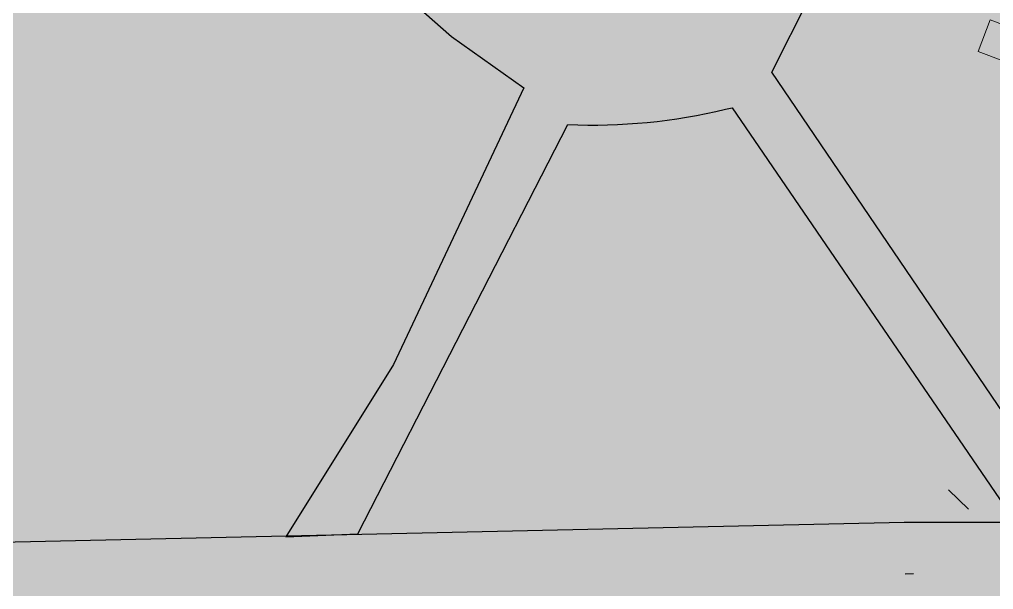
# Model space of a CAD drawing. Header units: metres. Extents: x 68582 to 69192, y 19191 to 19633.
# Drawn here: x 68836.91 to 68865.77, y 19457.83 to 19474.72 of the extents above; entities that cross this region are included whole.
import ezdxf

# ---------------------------------------------------------------- set-up
doc = ezdxf.new("R2010")
doc.units = ezdxf.units.M
doc.layers.get('0').update_dxf_attribs({"lineweight": 15})
doc.layers.add('Default', color=7, linetype='Continuous')
doc.layers.add('None', color=7, linetype='Continuous', lineweight=5)

msp = doc.modelspace()

# ---------------------------------------------------------------- hatches: boundary and pattern name
at = {"true_color": 0xd1f0d1, "transparency": 33554687}
msp.add_hatch(color=254, dxfattribs=at).paths.add_polyline_path([(68588.122, 19191.443), (69192.296, 19191.443), (69192.296, 19628.232), (68588.122, 19628.232)], flags=0)
at = {"layer": 'Default', "transparency": 33554687, "extrusion": (0, 0, -1)}
h = msp.add_hatch(color=7, dxfattribs=at)
h.paths.add_polyline_path([(-68859.334, 19459.718), (-68859.167, 19459.632), (-68858.999, 19459.552), (-68858.828, 19459.477), (-68858.656, 19459.409), (-68858.482, 19459.345), (-68858.307, 19459.288), (-68858.13, 19459.236), (-68857.952, 19459.19), (-68857.773, 19459.15), (-68857.593, 19459.115), (-68857.413, 19459.086), (-68857.231, 19459.063), (-68857.049, 19459.046), (-68856.867, 19459.034), (-68856.684, 19459.029), (-68856.502, 19459.029), (-68856.319, 19459.035), (-68856.136, 19459.046), (-68855.954, 19459.064), (-68855.771, 19459.087), (-68855.59, 19459.116), (-68855.409, 19459.152), (-68855.229, 19459.193), (-68855.049, 19459.239), (-68854.871, 19459.292), (-68854.694, 19459.351), (-68854.518, 19459.416), (-68854.344, 19459.486), (-68854.171, 19459.563), (-68854, 19459.645), (-68853.831, 19459.734), (-68853.664, 19459.828), (-68853.521, 19459.915), (-68853.38, 19460.006), (-68853.242, 19460.102), (-68853.107, 19460.201), (-68852.974, 19460.305), (-68852.845, 19460.413), (-68852.718, 19460.524), (-68852.595, 19460.639), (-68852.475, 19460.758), (-68852.358, 19460.88), (-68852.245, 19461.006), (-68852.135, 19461.135), (-68852.03, 19461.267), (-68851.927, 19461.402), (-68851.829, 19461.541), (-68851.735, 19461.682), (-68851.644, 19461.826), (-68851.558, 19461.973), (-68851.476, 19462.122), (-68851.399, 19462.275), (-68851.326, 19462.429), (-68851.258, 19462.586), (-68851.194, 19462.745), (-68851.136, 19462.906), (-68851.082, 19463.07), (-68851.033, 19463.235), (-68850.989, 19463.402), (-68850.951, 19463.571), (-68850.918, 19463.741), (-68850.89, 19463.913), (-68850.868, 19464.087), (-68850.851, 19464.261), (-68850.843, 19464.394), (-68850.836, 19464.528), (-68850.833, 19464.663), (-68850.832, 19464.799), (-68850.833, 19464.937), (-68850.837, 19465.074), (-68850.851, 19465.351), (-68850.862, 19465.472), (-68850.874, 19465.592), (-68850.89, 19465.712), (-68850.909, 19465.831), (-68850.93, 19465.949), (-68850.953, 19466.067), (-68850.98, 19466.184), (-68851.008, 19466.3), (-68851.04, 19466.415), (-68851.074, 19466.529), (-68851.11, 19466.643), (-68851.149, 19466.755), (-68851.19, 19466.867), (-68851.234, 19466.978), (-68851.279, 19467.087), (-68851.328, 19467.196), (-68851.378, 19467.303), (-68851.431, 19467.41), (-68851.486, 19467.515), (-68851.543, 19467.619), (-68851.602, 19467.722), (-68851.663, 19467.824), (-68851.726, 19467.924), (-68851.791, 19468.023), (-68851.859, 19468.121), (-68851.928, 19468.218), (-68851.999, 19468.313), (-68852.072, 19468.406), (-68852.147, 19468.498), (-68852.224, 19468.589), (-68852.302, 19468.678), (-68852.382, 19468.765), (-68852.484, 19468.872), (-68852.589, 19468.975), (-68852.695, 19469.075), (-68852.803, 19469.172), (-68852.913, 19469.266), (-68853.025, 19469.356), (-68853.138, 19469.443), (-68853.254, 19469.528), (-68853.371, 19469.609), (-68853.489, 19469.686), (-68853.609, 19469.761), (-68853.731, 19469.832), (-68853.853, 19469.9), (-68853.978, 19469.965), (-68854.103, 19470.027), (-68854.23, 19470.086), (-68854.357, 19470.141), (-68854.486, 19470.193), (-68854.616, 19470.242), (-68854.747, 19470.288), (-68854.879, 19470.331), (-68855.011, 19470.37), (-68855.144, 19470.406), (-68855.278, 19470.439), (-68855.413, 19470.469), (-68855.548, 19470.495), (-68855.684, 19470.518), (-68855.82, 19470.538), (-68855.956, 19470.555), (-68856.093, 19470.569), (-68856.23, 19470.579), (-68856.367, 19470.586), (-68856.505, 19470.59), (-68856.642, 19470.59), (-68856.779, 19470.588), (-68856.917, 19470.582), (-68857.054, 19470.573), (-68857.191, 19470.56), (-68857.328, 19470.545), (-68857.464, 19470.526), (-68857.601, 19470.503), (-68857.736, 19470.478), (-68857.871, 19470.449), (-68858.006, 19470.417), (-68858.14, 19470.382), (-68858.273, 19470.343), (-68858.406, 19470.301), (-68858.538, 19470.256), (-68858.669, 19470.208), (-68858.798, 19470.156), (-68858.927, 19470.101), (-68859.055, 19470.043), (-68859.182, 19469.982), (-68859.307, 19469.917), (-68859.432, 19469.849), (-68859.555, 19469.777), (-68859.676, 19469.702), (-68859.796, 19469.624), (-68859.915, 19469.543), (-68860.032, 19469.458), (-68860.148, 19469.371), (-68860.261, 19469.279), (-68860.373, 19469.185), (-68860.483, 19469.087), (-68860.888, 19468.681), (-68861.002, 19468.551), (-68861.111, 19468.418), (-68861.216, 19468.283), (-68861.317, 19468.145), (-68861.413, 19468.005), (-68861.505, 19467.862), (-68861.592, 19467.717), (-68861.675, 19467.57), (-68861.754, 19467.42), (-68861.828, 19467.269), (-68861.898, 19467.116), (-68861.963, 19466.96), (-68862.023, 19466.803), (-68862.079, 19466.645), (-68862.13, 19466.484), (-68862.177, 19466.323), (-68862.218, 19466.159), (-68862.255, 19465.995), (-68862.287, 19465.829), (-68862.314, 19465.662), (-68862.337, 19465.494), (-68862.354, 19465.324), (-68862.366, 19465.154), (-68862.374, 19464.983), (-68862.376, 19464.812), (-68862.373, 19464.639), (-68862.366, 19464.466), (-68862.353, 19464.293), (-68862.335, 19464.119), (-68862.311, 19463.944), (-68862.283, 19463.77), (-68862.249, 19463.595), (-68862.215, 19463.446), (-68862.178, 19463.297), (-68862.136, 19463.15), (-68862.09, 19463.004), (-68862.04, 19462.858), (-68861.986, 19462.714), (-68861.928, 19462.572), (-68861.866, 19462.43), (-68861.8, 19462.29), (-68861.73, 19462.152), (-68861.657, 19462.016), (-68861.58, 19461.881), (-68861.499, 19461.749), (-68861.415, 19461.618), (-68861.327, 19461.489), (-68861.235, 19461.363), (-68861.14, 19461.239), (-68861.042, 19461.117), (-68860.94, 19460.998), (-68860.835, 19460.881), (-68860.727, 19460.767), (-68860.615, 19460.656), (-68860.501, 19460.548), (-68860.383, 19460.442), (-68860.262, 19460.34), (-68860.138, 19460.241), (-68860.011, 19460.145), (-68859.881, 19460.052), (-68859.749, 19459.963), (-68859.613, 19459.878), (-68859.475, 19459.796)], flags=0)
h.paths.add_polyline_path([(-68856.309, 19466.927), (-68856.333, 19466.921), (-68856.356, 19466.916), (-68856.38, 19466.911), (-68856.404, 19466.907), (-68856.428, 19466.904), (-68856.453, 19466.901), (-68856.477, 19466.899), (-68856.501, 19466.898), (-68856.525, 19466.897), (-68856.549, 19466.898), (-68856.574, 19466.898), (-68856.598, 19466.9), (-68856.622, 19466.902), (-68856.646, 19466.904), (-68856.67, 19466.908), (-68856.693, 19466.912), (-68856.717, 19466.916), (-68856.74, 19466.922), (-68856.763, 19466.928), (-68856.787, 19466.934), (-68856.809, 19466.941), (-68856.832, 19466.949), (-68856.854, 19466.958), (-68856.876, 19466.967), (-68856.898, 19466.976), (-68856.919, 19466.987), (-68856.94, 19466.997), (-68856.961, 19467.009), (-68856.981, 19467.021), (-68857.001, 19467.034), (-68857.021, 19467.047), (-68857.04, 19467.061), (-68857.057, 19467.074), (-68857.073, 19467.087), (-68857.089, 19467.101), (-68857.105, 19467.115), (-68857.12, 19467.13), (-68857.135, 19467.144), (-68857.15, 19467.159), (-68857.164, 19467.174), (-68857.177, 19467.19), (-68857.191, 19467.206), (-68857.203, 19467.222), (-68857.216, 19467.238), (-68857.228, 19467.255), (-68857.24, 19467.272), (-68857.251, 19467.289), (-68857.262, 19467.306), (-68857.272, 19467.324), (-68857.282, 19467.341), (-68857.292, 19467.359), (-68857.301, 19467.378), (-68857.31, 19467.396), (-68857.318, 19467.414), (-68857.326, 19467.433), (-68857.333, 19467.452), (-68857.34, 19467.471), (-68857.347, 19467.49), (-68857.353, 19467.509), (-68857.359, 19467.529), (-68857.364, 19467.548), (-68857.369, 19467.568), (-68857.373, 19467.587), (-68857.377, 19467.607), (-68857.381, 19467.627), (-68857.384, 19467.647), (-68857.387, 19467.667), (-68857.389, 19467.687), (-68857.391, 19467.707), (-68857.392, 19467.727), (-68857.393, 19467.748), (-68857.394, 19467.768), (-68857.394, 19467.788), (-68857.393, 19467.808), (-68857.392, 19467.828), (-68857.391, 19467.849), (-68857.389, 19467.869), (-68857.387, 19467.889), (-68857.384, 19467.909), (-68857.381, 19467.929), (-68857.377, 19467.949), (-68857.373, 19467.969), (-68857.368, 19467.989), (-68857.363, 19468.009), (-68857.358, 19468.029), (-68857.352, 19468.048), (-68857.345, 19468.068), (-68857.338, 19468.087), (-68857.331, 19468.107), (-68857.323, 19468.126), (-68857.315, 19468.145), (-68857.306, 19468.164), (-68857.296, 19468.182), (-68857.286, 19468.201), (-68857.276, 19468.219), (-68857.265, 19468.237), (-68857.26, 19468.246), (-68857.254, 19468.255), (-68857.248, 19468.264), (-68857.242, 19468.273), (-68857.236, 19468.281), (-68857.229, 19468.289), (-68857.223, 19468.298), (-68857.216, 19468.306), (-68857.209, 19468.314), (-68857.202, 19468.322), (-68857.195, 19468.329), (-68857.188, 19468.337), (-68857.173, 19468.352), (-68857.158, 19468.366), (-68857.142, 19468.38), (-68857.126, 19468.393), (-68857.109, 19468.406), (-68857.092, 19468.418), (-68857.074, 19468.43), (-68857.057, 19468.441), (-68857.038, 19468.452), (-68857.019, 19468.462), (-68857, 19468.472), (-68856.981, 19468.481), (-68856.961, 19468.49), (-68856.941, 19468.498), (-68856.921, 19468.506), (-68856.901, 19468.513), (-68856.88, 19468.52), (-68856.859, 19468.526), (-68856.838, 19468.532), (-68856.817, 19468.537), (-68856.795, 19468.542), (-68856.774, 19468.546), (-68856.752, 19468.55), (-68856.73, 19468.553), (-68856.708, 19468.556), (-68856.686, 19468.558), (-68856.664, 19468.56), (-68856.642, 19468.561), (-68856.62, 19468.562), (-68856.598, 19468.562), (-68856.576, 19468.562), (-68856.554, 19468.561), (-68856.532, 19468.56), (-68856.511, 19468.558), (-68856.489, 19468.556), (-68856.467, 19468.553), (-68856.446, 19468.55), (-68856.424, 19468.546), (-68856.403, 19468.542), (-68856.382, 19468.537), (-68856.362, 19468.532), (-68856.341, 19468.526), (-68856.321, 19468.519), (-68856.301, 19468.513), (-68856.281, 19468.505), (-68856.262, 19468.498), (-68856.242, 19468.489), (-68856.224, 19468.48), (-68856.205, 19468.471), (-68856.187, 19468.461), (-68856.17, 19468.451), (-68856.152, 19468.44), (-68856.135, 19468.429), (-68856.119, 19468.417), (-68856.103, 19468.405), (-68856.088, 19468.392), (-68856.08, 19468.385), (-68856.073, 19468.379), (-68856.066, 19468.372), (-68856.058, 19468.365), (-68856.047, 19468.353), (-68856.035, 19468.341), (-68856.024, 19468.329), (-68856.014, 19468.317), (-68856.003, 19468.304), (-68855.993, 19468.292), (-68855.983, 19468.279), (-68855.973, 19468.266), (-68855.964, 19468.253), (-68855.954, 19468.239), (-68855.946, 19468.226), (-68855.937, 19468.212), (-68855.929, 19468.199), (-68855.92, 19468.185), (-68855.913, 19468.171), (-68855.905, 19468.157), (-68855.898, 19468.143), (-68855.891, 19468.128), (-68855.884, 19468.114), (-68855.878, 19468.1), (-68855.872, 19468.085), (-68855.866, 19468.07), (-68855.86, 19468.055), (-68855.855, 19468.04), (-68855.849, 19468.025), (-68855.845, 19468.01), (-68855.84, 19467.995), (-68855.836, 19467.98), (-68855.828, 19467.949), (-68855.821, 19467.918), (-68855.815, 19467.887), (-68855.811, 19467.855), (-68855.807, 19467.823), (-68855.805, 19467.791), (-68855.803, 19467.759), (-68855.803, 19467.727), (-68855.803, 19467.695), (-68855.805, 19467.663), (-68855.808, 19467.63), (-68855.811, 19467.598), (-68855.816, 19467.566), (-68855.822, 19467.534), (-68855.828, 19467.502), (-68855.836, 19467.47), (-68855.845, 19467.438), (-68855.855, 19467.407), (-68855.861, 19467.387), (-68855.869, 19467.366), (-68855.877, 19467.346), (-68855.885, 19467.327), (-68855.893, 19467.307), (-68855.902, 19467.288), (-68855.912, 19467.268), (-68855.922, 19467.249), (-68855.932, 19467.231), (-68855.943, 19467.213), (-68855.955, 19467.195), (-68855.967, 19467.177), (-68855.979, 19467.16), (-68855.992, 19467.143), (-68856.005, 19467.126), (-68856.019, 19467.11), (-68856.033, 19467.094), (-68856.048, 19467.079), (-68856.063, 19467.065), (-68856.079, 19467.05), (-68856.095, 19467.037), (-68856.104, 19467.03), (-68856.112, 19467.024), (-68856.121, 19467.017), (-68856.13, 19467.011), (-68856.138, 19467.005), (-68856.147, 19466.999), (-68856.157, 19466.993), (-68856.166, 19466.988), (-68856.175, 19466.982), (-68856.185, 19466.977), (-68856.194, 19466.972), (-68856.204, 19466.967), (-68856.214, 19466.962), (-68856.224, 19466.958), (-68856.234, 19466.953), (-68856.244, 19466.949), (-68856.255, 19466.945), (-68856.265, 19466.941), (-68856.276, 19466.937), (-68856.287, 19466.934), (-68856.298, 19466.93)], flags=0)
h.paths.add_polyline_path([(-68858.119, 19462.239), (-68857.781, 19462.476), (-68857.749, 19462.391), (-68857.715, 19462.309), (-68857.679, 19462.229), (-68857.66, 19462.189), (-68857.64, 19462.151), (-68857.62, 19462.113), (-68857.599, 19462.075), (-68857.578, 19462.039), (-68857.555, 19462.002), (-68857.532, 19461.966), (-68857.508, 19461.931), (-68857.483, 19461.896), (-68857.457, 19461.861), (-68857.449, 19461.852), (-68857.442, 19461.844), (-68857.434, 19461.835), (-68857.426, 19461.827), (-68857.411, 19461.81), (-68857.394, 19461.794), (-68857.378, 19461.779), (-68857.361, 19461.765), (-68857.343, 19461.751), (-68857.326, 19461.738), (-68857.308, 19461.725), (-68857.29, 19461.713), (-68857.272, 19461.703), (-68857.254, 19461.692), (-68857.236, 19461.683), (-68857.227, 19461.679), (-68857.218, 19461.675), (-68857.209, 19461.671), (-68857.201, 19461.667), (-68857.192, 19461.664), (-68857.183, 19461.66), (-68857.175, 19461.657), (-68857.166, 19461.655), (-68857.158, 19461.652), (-68857.15, 19461.65), (-68857.141, 19461.648), (-68857.133, 19461.646), (-68857.125, 19461.644), (-68857.117, 19461.643), (-68857.11, 19461.642), (-68857.102, 19461.641), (-68857.095, 19461.64), (-68857.091, 19461.64), (-68857.088, 19461.64), (-68857.084, 19461.64), (-68857.08, 19461.64), (-68857.077, 19461.64), (-68857.074, 19461.64), (-68857.07, 19461.64), (-68857.067, 19461.641), (-68857.064, 19461.641), (-68857.06, 19461.641), (-68857.057, 19461.642), (-68857.054, 19461.642), (-68857.051, 19461.643), (-68857.048, 19461.644), (-68857.045, 19461.644), (-68857.042, 19461.645), (-68857.039, 19461.646), (-68857.036, 19461.647), (-68857.033, 19461.648), (-68857.031, 19461.649), (-68857.028, 19461.65), (-68857.025, 19461.652), (-68857.023, 19461.653), (-68857.02, 19461.654), (-68857.018, 19461.656), (-68857.015, 19461.657), (-68857.013, 19461.659), (-68857.012, 19461.66), (-68857.011, 19461.661), (-68857.01, 19461.662), (-68857.009, 19461.662), (-68857.008, 19461.663), (-68857.007, 19461.664), (-68857.006, 19461.665), (-68857.005, 19461.666), (-68857.004, 19461.667), (-68857.003, 19461.668), (-68857.002, 19461.669), (-68857.001, 19461.67), (-68857, 19461.671), (-68856.999, 19461.672), (-68856.998, 19461.674), (-68856.997, 19461.675), (-68856.996, 19461.676), (-68856.995, 19461.677), (-68856.995, 19461.678), (-68856.994, 19461.679), (-68856.993, 19461.681), (-68856.992, 19461.682), (-68856.992, 19461.683), (-68856.991, 19461.684), (-68856.99, 19461.686), (-68856.989, 19461.687), (-68856.988, 19461.69), (-68856.987, 19461.692), (-68856.971, 19461.73), (-68856.957, 19461.768), (-68856.944, 19461.807), (-68856.932, 19461.845), (-68856.922, 19461.884), (-68856.912, 19461.922), (-68856.904, 19461.961), (-68856.896, 19462), (-68856.89, 19462.04), (-68856.884, 19462.079), (-68856.88, 19462.118), (-68856.877, 19462.158), (-68856.874, 19462.198), (-68856.872, 19462.237), (-68856.871, 19462.277), (-68856.871, 19462.317), (-68856.872, 19462.357), (-68856.874, 19462.397), (-68856.879, 19462.478), (-68856.886, 19462.559), (-68856.896, 19462.639), (-68856.908, 19462.72), (-68856.922, 19462.801), (-68856.955, 19462.963), (-68857.281, 19464.488), (-68857.293, 19464.545), (-68857.304, 19464.603), (-68857.314, 19464.66), (-68857.322, 19464.717), (-68857.329, 19464.774), (-68857.335, 19464.83), (-68857.34, 19464.887), (-68857.343, 19464.943), (-68857.345, 19464.998), (-68857.346, 19465.054), (-68857.345, 19465.109), (-68857.342, 19465.163), (-68857.338, 19465.218), (-68857.333, 19465.272), (-68857.326, 19465.325), (-68857.317, 19465.378), (-68857.307, 19465.431), (-68857.295, 19465.483), (-68857.281, 19465.534), (-68857.273, 19465.56), (-68857.265, 19465.585), (-68857.257, 19465.611), (-68857.248, 19465.636), (-68857.239, 19465.661), (-68857.229, 19465.686), (-68857.218, 19465.711), (-68857.208, 19465.735), (-68857.196, 19465.76), (-68857.184, 19465.784), (-68857.172, 19465.808), (-68857.159, 19465.832), (-68857.146, 19465.856), (-68857.132, 19465.88), (-68857.118, 19465.904), (-68857.103, 19465.927), (-68857.088, 19465.951), (-68857.072, 19465.974), (-68857.056, 19465.997), (-68857.039, 19466.019), (-68857.021, 19466.042), (-68857.003, 19466.064), (-68856.985, 19466.087), (-68856.966, 19466.109), (-68856.946, 19466.131), (-68856.926, 19466.152), (-68856.912, 19466.166), (-68856.898, 19466.18), (-68856.884, 19466.193), (-68856.87, 19466.206), (-68856.856, 19466.218), (-68856.841, 19466.23), (-68856.826, 19466.241), (-68856.811, 19466.252), (-68856.796, 19466.262), (-68856.78, 19466.272), (-68856.765, 19466.282), (-68856.749, 19466.291), (-68856.733, 19466.299), (-68856.717, 19466.307), (-68856.701, 19466.315), (-68856.684, 19466.322), (-68856.668, 19466.329), (-68856.651, 19466.336), (-68856.634, 19466.342), (-68856.617, 19466.347), (-68856.6, 19466.352), (-68856.583, 19466.357), (-68856.566, 19466.362), (-68856.549, 19466.365), (-68856.532, 19466.369), (-68856.514, 19466.372), (-68856.497, 19466.375), (-68856.479, 19466.377), (-68856.461, 19466.379), (-68856.444, 19466.381), (-68856.426, 19466.382), (-68856.408, 19466.382), (-68856.39, 19466.383), (-68856.373, 19466.383), (-68856.355, 19466.382), (-68856.337, 19466.382), (-68856.319, 19466.38), (-68856.301, 19466.379), (-68856.283, 19466.377), (-68856.265, 19466.375), (-68856.247, 19466.372), (-68856.23, 19466.369), (-68856.212, 19466.366), (-68856.194, 19466.362), (-68856.176, 19466.358), (-68856.158, 19466.353), (-68856.141, 19466.348), (-68856.123, 19466.343), (-68856.106, 19466.338), (-68856.088, 19466.332), (-68856.071, 19466.326), (-68856.053, 19466.319), (-68856.036, 19466.312), (-68856.019, 19466.305), (-68856.002, 19466.298), (-68855.985, 19466.29), (-68855.968, 19466.282), (-68855.951, 19466.273), (-68855.935, 19466.264), (-68855.918, 19466.255), (-68855.902, 19466.246), (-68855.886, 19466.236), (-68855.87, 19466.226), (-68855.854, 19466.215), (-68855.798, 19466.177), (-68855.744, 19466.138), (-68855.691, 19466.097), (-68855.639, 19466.055), (-68855.588, 19466.013), (-68855.538, 19465.969), (-68855.489, 19465.924), (-68855.441, 19465.878), (-68855.347, 19465.783), (-68855.255, 19465.685), (-68855.165, 19465.584), (-68855.076, 19465.48), (-68855.364, 19465.166), (-68855.379, 19465.182), (-68855.395, 19465.196), (-68855.41, 19465.211), (-68855.426, 19465.224), (-68855.442, 19465.238), (-68855.458, 19465.25), (-68855.474, 19465.263), (-68855.491, 19465.274), (-68855.508, 19465.286), (-68855.525, 19465.297), (-68855.542, 19465.307), (-68855.56, 19465.317), (-68855.577, 19465.326), (-68855.595, 19465.335), (-68855.613, 19465.344), (-68855.631, 19465.352), (-68855.65, 19465.359), (-68855.668, 19465.366), (-68855.687, 19465.373), (-68855.706, 19465.379), (-68855.725, 19465.385), (-68855.744, 19465.39), (-68855.764, 19465.395), (-68855.783, 19465.399), (-68855.803, 19465.403), (-68855.823, 19465.407), (-68855.843, 19465.41), (-68855.863, 19465.412), (-68855.883, 19465.415), (-68855.903, 19465.416), (-68855.924, 19465.418), (-68855.944, 19465.419), (-68855.947, 19465.416), (-68855.95, 19465.412), (-68855.952, 19465.409), (-68855.955, 19465.406), (-68855.96, 19465.399), (-68855.965, 19465.392), (-68855.969, 19465.385), (-68855.974, 19465.377), (-68855.978, 19465.37), (-68855.982, 19465.362), (-68855.985, 19465.354), (-68855.989, 19465.346), (-68855.992, 19465.338), (-68855.995, 19465.329), (-68855.998, 19465.321), (-68856.001, 19465.312), (-68856.004, 19465.304), (-68856.006, 19465.295), (-68856.008, 19465.286), (-68856.01, 19465.278), (-68856.012, 19465.269), (-68856.013, 19465.26), (-68856.015, 19465.251), (-68856.016, 19465.242), (-68856.017, 19465.233), (-68856.017, 19465.224), (-68856.018, 19465.215), (-68856.018, 19465.206), (-68856.018, 19465.197), (-68856.018, 19465.189), (-68856.018, 19465.18), (-68856.018, 19465.171), (-68856.017, 19465.162), (-68856.016, 19465.154), (-68855.985, 19464.91), (-68855.947, 19464.671), (-68855.903, 19464.433), (-68855.853, 19464.193), (-68855.511, 19462.619), (-68855.5, 19462.567), (-68855.49, 19462.515), (-68855.481, 19462.463), (-68855.474, 19462.411), (-68855.467, 19462.359), (-68855.461, 19462.307), (-68855.456, 19462.255), (-68855.453, 19462.203), (-68855.45, 19462.151), (-68855.449, 19462.099), (-68855.449, 19462.047), (-68855.45, 19461.995), (-68855.452, 19461.943), (-68855.455, 19461.89), (-68855.459, 19461.838), (-68855.465, 19461.786), (-68855.468, 19461.764), (-68855.471, 19461.743), (-68855.475, 19461.721), (-68855.48, 19461.7), (-68855.485, 19461.679), (-68855.491, 19461.658), (-68855.497, 19461.638), (-68855.504, 19461.618), (-68855.511, 19461.598), (-68855.519, 19461.578), (-68855.527, 19461.559), (-68855.536, 19461.54), (-68855.546, 19461.521), (-68855.556, 19461.502), (-68855.566, 19461.484), (-68855.577, 19461.466), (-68855.589, 19461.449), (-68855.601, 19461.432), (-68855.613, 19461.415), (-68855.626, 19461.399), (-68855.64, 19461.383), (-68855.654, 19461.368), (-68855.669, 19461.353), (-68855.684, 19461.338), (-68855.699, 19461.324), (-68855.716, 19461.31), (-68855.732, 19461.297), (-68855.749, 19461.284), (-68855.767, 19461.272), (-68855.785, 19461.26), (-68855.804, 19461.249), (-68855.823, 19461.238), (-68855.852, 19461.223), (-68855.881, 19461.209), (-68855.91, 19461.195), (-68855.939, 19461.182), (-68855.969, 19461.169), (-68855.999, 19461.157), (-68856.029, 19461.145), (-68856.059, 19461.135), (-68856.089, 19461.124), (-68856.12, 19461.115), (-68856.151, 19461.106), (-68856.182, 19461.098), (-68856.213, 19461.09), (-68856.244, 19461.083), (-68856.276, 19461.077), (-68856.307, 19461.071), (-68856.339, 19461.066), (-68856.37, 19461.062), (-68856.402, 19461.058), (-68856.434, 19461.055), (-68856.466, 19461.053), (-68856.498, 19461.051), (-68856.53, 19461.05), (-68856.562, 19461.05), (-68856.594, 19461.05), (-68856.626, 19461.052), (-68856.658, 19461.053), (-68856.69, 19461.056), (-68856.722, 19461.059), (-68856.754, 19461.063), (-68856.785, 19461.068), (-68856.817, 19461.074), (-68856.887, 19461.088), (-68856.953, 19461.103), (-68857.016, 19461.12), (-68857.077, 19461.138), (-68857.106, 19461.147), (-68857.135, 19461.157), (-68857.163, 19461.167), (-68857.19, 19461.178), (-68857.217, 19461.189), (-68857.243, 19461.2), (-68857.269, 19461.212), (-68857.294, 19461.224), (-68857.318, 19461.237), (-68857.342, 19461.25), (-68857.366, 19461.263), (-68857.388, 19461.276), (-68857.411, 19461.29), (-68857.433, 19461.304), (-68857.454, 19461.319), (-68857.475, 19461.334), (-68857.496, 19461.349), (-68857.516, 19461.365), (-68857.536, 19461.381), (-68857.555, 19461.398), (-68857.574, 19461.415), (-68857.593, 19461.432), (-68857.611, 19461.449), (-68857.629, 19461.467), (-68857.646, 19461.486), (-68857.664, 19461.504), (-68857.698, 19461.543), (-68857.73, 19461.583), (-68857.762, 19461.624), (-68857.794, 19461.667), (-68857.824, 19461.711), (-68857.854, 19461.757), (-68857.884, 19461.805), (-68857.942, 19461.904), (-68858, 19462.01)], flags=0)
at = {"layer": 'None', "linetype": 'Continuous', "lineweight": 0, "true_color": 0xffffff, "transparency": 33554687}
msp.add_hatch(color=7, dxfattribs=at).paths.add_polyline_path([(68812.989, 19460.265), (68813.299, 19459.225), (68812.729, 19458.895), (68810.479, 19458.895), (68799.339, 19458.355), (68788.279, 19454.615), (68787.552, 19454.195), (68794.84, 19454.195), (68799.809, 19455.875), (68810.539, 19456.395), (68821.739, 19456.395), (68863.139, 19457.315), (68877.559, 19457.315), (68879.359, 19456.885), (68880.829, 19454.195), (68883.821, 19454.195), (68884.139, 19455.235), (68885.499, 19456.595), (68887.959, 19457.015), (68890.489, 19456.235), (68892.239, 19455.275), (68893.714, 19454.195), (68897.942, 19454.195), (68890.219, 19459.855), (68888.939, 19461.125), (68888.019, 19464.345), (68907.479, 19515.375), (68908.919, 19517.045), (68911.219, 19517.715), (68917.199, 19515.444), (68917.199, 19518.124), (68911.329, 19520.355), (68909.929, 19521.915), (68910.509, 19524.525), (68912.022, 19527.746), (68909.809, 19527.746), (68908.129, 19524.155), (68906.969, 19523.625), (68906.059, 19523.675), (68905.259, 19524.115), (68892.439, 19536.425), (68884.959, 19542.595), (68882.939, 19543.875), (68877.639, 19547.295), (68869.573, 19551.695), (68865.214, 19551.695), (68866.599, 19551.035), (68876.639, 19545.555), (68881.889, 19542.175), (68883.789, 19540.975), (68891.069, 19534.965), (68904.049, 19522.495), (68905.509, 19519.995), (68905.649, 19519.025), (68905.299, 19516.665), (68885.389, 19464.455), (68885.429, 19464.295), (68884.669, 19462.755), (68882.929, 19460.815), (68881.459, 19459.965), (68877.849, 19459.815), (68863.129, 19459.815), (68822.489, 19458.915), (68820.849, 19459.065), (68816.389, 19460.705), (68809.119, 19466.215), (68799.949, 19474.475), (68789.559, 19482.325), (68787.409, 19486.045), (68786.759, 19494.825), (68786.239, 19513.405), (68786.022, 19533.265), (68783.992, 19533.265), (68784.139, 19513.385), (68784.279, 19493.515), (68785.229, 19484.855), (68784.129, 19483.005), (68779.199, 19483.365), (68779.199, 19481.358), (68788.269, 19480.695), (68788.889, 19480.325), (68798.669, 19472.935), (68807.779, 19464.725), (68812.339, 19461.255)], flags=0)
h = msp.add_hatch(color=7, dxfattribs=at)
h.paths.add_polyline_path([(68846.933, 19459.473), (68853.159, 19471.605), (68853.748, 19471.59), (68854.338, 19471.596), (68854.926, 19471.622), (68855.514, 19471.669), (68856.099, 19471.736), (68856.682, 19471.823), (68857.261, 19471.931), (68857.836, 19472.058), (68858.029, 19472.105), (68866.079, 19460.325), (68866.097, 19459.815), (68868.258, 19459.815), (68859.209, 19473.155), (68861.279, 19477.305), (68860.019, 19481.815), (68879.566, 19498.475), (68879.859, 19498.725), (68879.35, 19499.364), (68859.749, 19482.755), (68857.699, 19484.395), (68854.229, 19484.725), (68851.159, 19483.605), (68848.899, 19480.575), (68847.943, 19476.74), (68847.98, 19475.74), (68849.717, 19474.22), (68851.859, 19472.695), (68847.989, 19464.495), (68844.803, 19459.393)], flags=0)
h.paths.add_polyline_path([(68854.949, 19474.735), (68854.939, 19474.735), (68854.82, 19474.737), (68854.701, 19474.743), (68854.583, 19474.753), (68854.464, 19474.767), (68854.346, 19474.786), (68854.229, 19474.808), (68854.113, 19474.834), (68853.998, 19474.864), (68853.884, 19474.898), (68853.771, 19474.936), (68853.659, 19474.978), (68853.549, 19475.024), (68853.441, 19475.073), (68853.334, 19475.126), (68853.229, 19475.183), (68853.126, 19475.243), (68853.025, 19475.307), (68852.927, 19475.374), (68852.831, 19475.444), (68852.737, 19475.518), (68852.646, 19475.594), (68852.557, 19475.674), (68852.472, 19475.757), (68852.389, 19475.843), (68852.309, 19475.931), (68852.232, 19476.022), (68852.159, 19476.116), (68852.088, 19476.212), (68852.021, 19476.311), (68851.958, 19476.412), (68851.897, 19476.514), (68851.841, 19476.619), (68851.788, 19476.726), (68851.738, 19476.834), (68851.693, 19476.945), (68851.651, 19477.056), (68851.613, 19477.169), (68851.579, 19477.283), (68851.549, 19477.399), (68851.522, 19477.515), (68851.5, 19477.632), (68851.482, 19477.75), (68851.468, 19477.868), (68851.458, 19477.987), (68851.451, 19478.106), (68851.449, 19478.225), (68851.451, 19478.344), (68851.458, 19478.463), (68851.468, 19478.582), (68851.482, 19478.7), (68851.5, 19478.818), (68851.522, 19478.935), (68851.549, 19479.051), (68851.579, 19479.166), (68851.613, 19479.281), (68851.651, 19479.394), (68851.693, 19479.505), (68851.738, 19479.615), (68851.788, 19479.724), (68851.841, 19479.831), (68851.897, 19479.935), (68851.958, 19480.038), (68852.021, 19480.139), (68852.088, 19480.238), (68852.159, 19480.334), (68852.232, 19480.427), (68852.309, 19480.519), (68852.389, 19480.607), (68852.472, 19480.693), (68852.557, 19480.776), (68852.646, 19480.855), (68852.737, 19480.932), (68852.831, 19481.006), (68852.927, 19481.076), (68853.025, 19481.143), (68853.126, 19481.207), (68853.229, 19481.267), (68853.334, 19481.324), (68853.441, 19481.377), (68853.549, 19481.426), (68853.659, 19481.472), (68853.771, 19481.513), (68853.884, 19481.551), (68853.998, 19481.585), (68854.113, 19481.616), (68854.229, 19481.642), (68854.346, 19481.664), (68854.464, 19481.682), (68854.583, 19481.697), (68854.701, 19481.707), (68854.82, 19481.713), (68854.939, 19481.715), (68854.949, 19481.715), (68855.069, 19481.713), (68855.188, 19481.707), (68855.306, 19481.697), (68855.425, 19481.682), (68855.542, 19481.664), (68855.66, 19481.642), (68855.776, 19481.616), (68855.891, 19481.585), (68856.005, 19481.551), (68856.118, 19481.513), (68856.23, 19481.472), (68856.34, 19481.426), (68856.448, 19481.377), (68856.555, 19481.324), (68856.66, 19481.267), (68856.763, 19481.207), (68856.864, 19481.143), (68856.962, 19481.076), (68857.058, 19481.006), (68857.152, 19480.932), (68857.243, 19480.855), (68857.332, 19480.776), (68857.417, 19480.693), (68857.5, 19480.607), (68857.58, 19480.519), (68857.657, 19480.427), (68857.73, 19480.334), (68857.801, 19480.238), (68857.868, 19480.139), (68857.931, 19480.038), (68857.992, 19479.935), (68858.048, 19479.831), (68858.101, 19479.724), (68858.151, 19479.615), (68858.196, 19479.505), (68858.238, 19479.394), (68858.276, 19479.281), (68858.31, 19479.166), (68858.34, 19479.051), (68858.366, 19478.935), (68858.389, 19478.818), (68858.407, 19478.7), (68858.421, 19478.582), (68858.431, 19478.463), (68858.437, 19478.344), (68858.439, 19478.225), (68858.437, 19478.106), (68858.431, 19477.987), (68858.421, 19477.868), (68858.407, 19477.75), (68858.389, 19477.632), (68858.366, 19477.515), (68858.34, 19477.399), (68858.31, 19477.283), (68858.276, 19477.169), (68858.238, 19477.056), (68858.196, 19476.945), (68858.151, 19476.834), (68858.101, 19476.726), (68858.048, 19476.619), (68857.992, 19476.514), (68857.931, 19476.412), (68857.868, 19476.311), (68857.801, 19476.212), (68857.73, 19476.116), (68857.657, 19476.022), (68857.58, 19475.931), (68857.5, 19475.843), (68857.417, 19475.757), (68857.332, 19475.674), (68857.243, 19475.594), (68857.152, 19475.518), (68857.058, 19475.444), (68856.962, 19475.374), (68856.864, 19475.307), (68856.763, 19475.243), (68856.66, 19475.183), (68856.555, 19475.126), (68856.448, 19475.073), (68856.34, 19475.024), (68856.23, 19474.978), (68856.118, 19474.936), (68856.005, 19474.898), (68855.891, 19474.864), (68855.776, 19474.834), (68855.66, 19474.808), (68855.542, 19474.786), (68855.425, 19474.767), (68855.306, 19474.753), (68855.188, 19474.743), (68855.069, 19474.737)], flags=0)
h = msp.add_hatch(color=7, dxfattribs=at)
h.paths.add_polyline_path([(68799.84, 19386.02), (68789.95, 19386.9), (68781.97, 19386.61), (68773.27, 19384.56), (68766.62, 19381.94), (68748.84, 19370.6), (68746.75, 19366.63), (68746.49, 19363.19), (68746.68, 19359.75), (68746.03, 19354.21), (68745.717, 19353), (68743.653, 19353), (68744.06, 19354.58), (68744.68, 19359.8), (68744.41, 19364.47), (68740.99, 19370.95), (68732.83, 19377.49), (68729.15, 19380.5), (68725.54, 19384.08), (68723.21, 19387.28), (68721.23, 19392.29), (68719.51, 19395.27), (68718.26, 19396.33), (68715.99, 19397.05), (68713.09, 19396.09), (68709.999, 19395.093), (68706, 19393.939), (68706, 19396.061), (68709, 19396.875), (68712.39, 19397.97), (68715.98, 19399.15), (68723.43, 19403.64), (68726.42, 19405.66), (68738.87, 19414.06), (68755.26, 19419.94), (68769.04, 19422.04), (68772.54, 19421.8), (68773.32, 19423.3), (68774.64, 19437.94), (68769.945, 19438.437), (68769.945, 19440.561), (68775.04, 19440.09), (68776.38, 19443.85), (68778.83, 19449.39), (68788.17, 19454.78), (68799.23, 19458.52), (68810.37, 19459.06), (68812.62, 19459.06), (68813.19, 19459.39), (68812.88, 19460.43), (68812.23, 19461.42), (68807.67, 19464.89), (68804.352, 19467.88), (68807.345, 19467.88), (68809.01, 19466.38), (68816.28, 19460.87), (68820.74, 19459.23), (68822.38, 19459.08), (68863.02, 19459.98), (68877.74, 19459.98), (68881.35, 19460.13), (68882.82, 19460.98), (68884.56, 19462.92), (68885.32, 19464.46), (68885.28, 19464.62), (68886.523, 19467.88), (68889.195, 19467.88), (68887.91, 19464.51), (68888.83, 19461.29), (68890.11, 19460.02), (68896, 19455.662), (68896, 19452.573), (68892.13, 19455.44), (68890.38, 19456.4), (68887.85, 19457.18), (68885.39, 19456.76), (68884.03, 19455.4), (68883.66, 19454.19), (68883.71, 19454.1), (68883.28, 19452.99), (68872.46, 19424.51), (68870.39, 19417.14), (68870.324, 19417.017), (68870.474, 19416.931), (68870.06, 19412.46), (68871.13, 19408.51), (68871.83, 19407.09), (68880.85, 19393.85), (68887.33, 19386.26), (68890.4, 19384.17), (68890.2, 19381.49), (68887.83, 19380.47), (68887.07, 19378.35), (68887.07, 19375.09), (68884.83, 19375.09), (68884.73, 19379.14), (68883.91, 19380.24), (68883.22, 19380.45), (68882.08, 19380.41), (68868.03, 19375.262), (68852.77, 19371.1), (68844.22, 19369.71), (68840.87, 19369.2), (68839.58, 19368.49), (68839.45, 19367.4), (68836.83, 19365.887), (68835.04, 19368.32), (68829.92, 19372.32), (68819.958, 19378.79), (68812.33, 19382.242), (68806.83, 19384.09)], flags=0)
h.paths.add_polyline_path([(68775.85, 19423.46), (68776.37, 19421.28), (68790.55, 19418.32), (68795.86, 19416.83), (68807.28, 19413.96), (68831.23, 19411.69), (68853.45, 19410.37), (68856.89, 19410.37), (68860.28, 19410.76), (68863.66, 19412.78), (68866.24, 19416.21), (68870.38, 19426.08), (68880.96, 19453.92), (68879.25, 19457.05), (68877.45, 19457.48), (68863.03, 19457.48), (68821.63, 19456.56), (68810.43, 19456.56), (68799.7, 19456.04), (68789.2, 19452.49), (68780.77, 19447.62), (68777.69, 19440.94)], flags=0)
h.paths.add_polyline_path([(68870.05, 19404.5), (68868.305, 19405.629), (68865.01, 19407.11), (68858.23, 19407.87), (68853.41, 19407.87), (68831.02, 19409.2), (68806.85, 19411.49), (68795.21, 19414.42), (68789.97, 19415.89), (68774.31, 19419.16), (68769.945, 19419.863), (68769.03, 19420.01), (68755.76, 19418), (68739.78, 19412.27), (68727.67, 19404.09), (68724.16, 19400.73), (68722.5, 19396.61), (68723.23, 19392.69), (68724.97, 19388.26), (68727.16, 19385.29), (68730.49, 19381.99), (68734.25, 19378.92), (68741.76, 19372.9), (68745.33, 19372.02), (68747.84, 19372.34), (68765.71, 19383.73), (68772.69, 19386.48), (68781.68, 19388.6), (68790.1, 19389.11), (68799.84, 19388.21), (68805.18, 19386.88), (68812.83, 19384.23), (68820.66, 19380.72), (68826.29, 19377.07), (68835.18, 19371.98), (68842.61, 19371.51), (68849.74, 19372.37), (68867.92, 19377.04), (68876.83, 19380.304), (68882.08, 19382.65), (68882.98, 19385.18), (68882.4, 19387.3), (68875.5, 19397.08)], flags=0)

# ---------------------------------------------------------------- linework, layer by layer
at = {"color": 0, "linetype": 'ByBlock', "lineweight": -2, "transparency": 16777216}
for p, q in [((68864.444, 19460.783), (68865.029, 19460.211)), ((68863.154, 19458.295), (68863.398, 19458.297))]:
    msp.add_line(p, q, dxfattribs=at)
at = {"layer": 'None', "color": 7, "linetype": 'Continuous', "lineweight": 25, "true_color": 0xffffff, "transparency": 33554687}
for p, q in [((68859.209, 19473.155), (68861.279, 19477.305)), ((68847.98, 19475.74), (68849.717, 19474.22)), ((68849.717, 19474.22), (68851.859, 19472.695)), ((68868.258, 19459.815), (68859.209, 19473.155)), ((68851.859, 19472.695), (68847.989, 19464.495)), ((68857.836, 19472.058), (68858.029, 19472.105)), ((68858.029, 19472.105), (68866.079, 19460.325)), ((68846.933, 19459.473), (68853.159, 19471.605)), ((68847.989, 19464.495), (68844.803, 19459.393)), ((68844.803, 19459.393), (68846.933, 19459.473))]:
    msp.add_line(p, q, dxfattribs=at)
msp.add_lwpolyline([(68884.669, 19462.755), (68882.929, 19460.815), (68881.459, 19459.965), (68877.849, 19459.815), (68863.129, 19459.815), (68822.489, 19458.915), (68820.849, 19459.065), (68816.389, 19460.705), (68809.119, 19466.215), (68799.949, 19474.475), (68789.559, 19482.325), (68787.409, 19486.045), (68786.759, 19494.825), (68786.239, 19513.405), (68786.022, 19533.265)], dxfattribs=at)
at = {"layer": 'None', "color": 7, "linetype": 'Continuous', "lineweight": 18, "transparency": 33554687}
msp.add_lwpolyline([(68875.813, 19469.815), (68865.323, 19473.773), (68865.676, 19474.708), (68876.166, 19470.75)], close=True, dxfattribs=at)
at = {"layer": 'None', "color": 7, "linetype": 'Continuous', "lineweight": 25, "true_color": 0xffffff, "transparency": 33554687}
msp.add_arc((68853.875, 19488.563), 16.973, 267.5839, 283.4957, dxfattribs=at)

doc.saveas('drawing.dxf')
